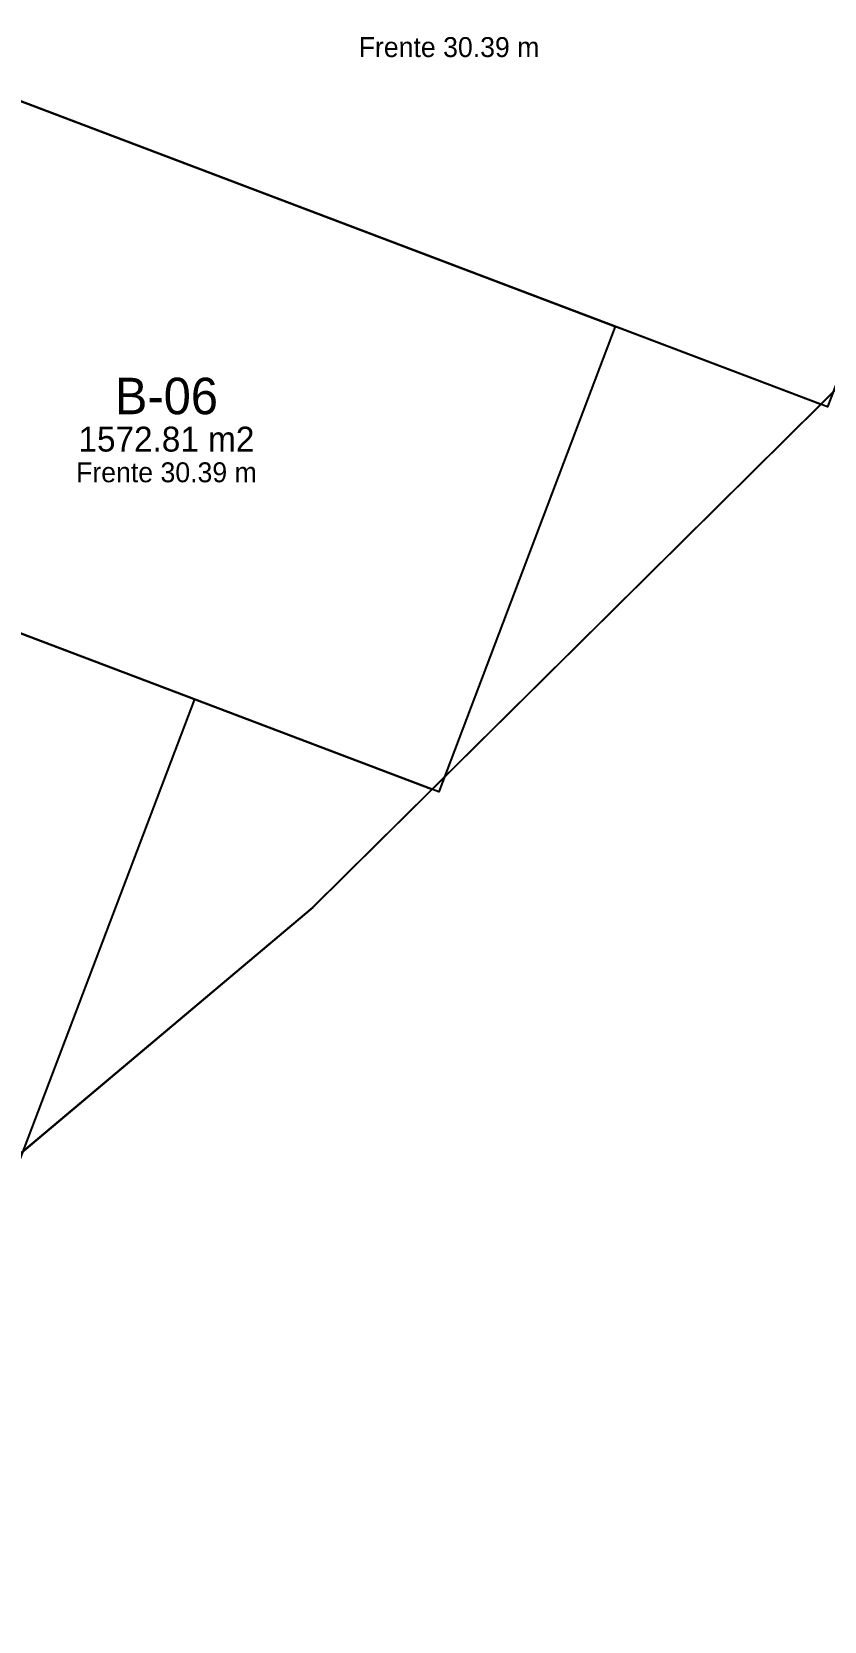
# Model space of a CAD drawing. Header units: metres. Extents: x 357856 to 358234, y 2285113 to 2285465.
# Drawn here: x 358120.9 to 358168.6, y 2285270.2 to 2285366.1 of the extents above; entities that cross this region are included whole.
import ezdxf
from ezdxf.enums import TextEntityAlignment as Align

# ---------------------------------------------------------------- set-up
doc = ezdxf.new("R2010")
doc.units = ezdxf.units.M
for name, color, linetype in [('BODEGA-HUELLA', 30, 'Continuous'), ('LOTES', 2, 'Continuous'), ('POLIGONO', 5, 'Continuous'), ('TEXTO', 7, 'Continuous')]:
    doc.layers.add(name, color=color, linetype=linetype)

msp = doc.modelspace()

# ---------------------------------------------------------------- linework, layer by layer
at = {"layer": 'BODEGA-HUELLA'}
for points in [[(358123.645, 2285392.655), (358179.459, 2285371.504), (358168.829, 2285343.451), (358113.014, 2285364.601), (358123.645, 2285392.655)], [(358113.014, 2285364.601), (358156.048, 2285348.294), (358145.417, 2285320.241), (358102.384, 2285336.548), (358113.014, 2285364.601)], [(358102.384, 2285336.548), (358130.7, 2285325.818), (358120.07, 2285297.764), (358091.753, 2285308.495), (358102.384, 2285336.548)]]:
    msp.add_lwpolyline(points, close=True, dxfattribs=at)
at = {"layer": 'LOTES'}
for points in [[(358113.024, 2285364.598), (358168.424, 2285343.604), (358168.424, 2285343.604), (358168.425, 2285343.604), (358168.426, 2285343.604), (358168.427, 2285343.604), (358168.428, 2285343.604), (358168.429, 2285343.604), (358168.43, 2285343.604), (358168.431, 2285343.604), (358168.432, 2285343.605), (358168.433, 2285343.605), (358168.433, 2285343.606), (358168.434, 2285343.606), (358191.83, 2285366.801)], [(358102.393, 2285336.544), (358145.012, 2285320.394), (358145.013, 2285320.394), (358145.014, 2285320.394), (358145.015, 2285320.393), (358145.016, 2285320.393), (358145.017, 2285320.393), (358145.018, 2285320.394), (358145.019, 2285320.394), (358145.02, 2285320.394), (358145.02, 2285320.395), (358145.021, 2285320.395), (358145.022, 2285320.396), (358145.023, 2285320.396), (358168.419, 2285343.591), (358168.419, 2285343.592), (358168.42, 2285343.593), (358168.42, 2285343.593), (358168.421, 2285343.594), (358168.421, 2285343.595), (358168.421, 2285343.596), (358168.421, 2285343.597), (358168.421, 2285343.598), (358168.421, 2285343.599), (358168.421, 2285343.6), (358168.421, 2285343.601), (358168.421, 2285343.602), (358168.42, 2285343.603), (358168.42, 2285343.604), (358168.419, 2285343.605), (358168.418, 2285343.605), (358168.418, 2285343.606), (358168.417, 2285343.607), (358168.416, 2285343.607), (358168.415, 2285343.607), (358113.024, 2285364.598)], [(358119.633, 2285297.935), (358137.836, 2285313.271), (358137.836, 2285313.271), (358137.836, 2285313.271), (358137.836, 2285313.272), (358145.007, 2285320.381), (358145.008, 2285320.382), (358145.008, 2285320.382), (358145.009, 2285320.383), (358145.009, 2285320.384), (358145.01, 2285320.385), (358145.01, 2285320.386), (358145.01, 2285320.387), (358145.01, 2285320.388), (358145.01, 2285320.389), (358145.01, 2285320.39), (358145.01, 2285320.391), (358145.009, 2285320.392), (358145.009, 2285320.393), (358145.008, 2285320.394), (358145.008, 2285320.394), (358145.007, 2285320.395), (358145.006, 2285320.396), (358145.005, 2285320.396), (358145.005, 2285320.397), (358145.004, 2285320.397), (358102.393, 2285336.544)]]:
    msp.add_lwpolyline(points, dxfattribs=at)
at = {"layer": 'POLIGONO'}
msp.add_lwpolyline([(358047, 2285277.867), (358117.571, 2285465.139), (358234.036, 2285439.152), (358207.334, 2285382.172), (358137.836, 2285313.271), (358090.153, 2285273.099), (358086.577, 2285270.953), (358082.524, 2285270.238), (358079.543, 2285270.596), (358047, 2285277.867)], close=True, dxfattribs=at)

# ---------------------------------------------------------------- texts
at = {"layer": 'TEXTO'}
for s, height, p in [('Frente 30.39 m', 1.2, (358146.039, 2285365.128)), ('B-06', 2.2, (358129.018, 2285344.096)), ('1572.81 m2', 1.5, (358129.018, 2285341.496)), ('Frente 30.39 m', 1.2, (358129.018, 2285339.496))]:
    msp.add_text(s, height=height, dxfattribs=at).set_placement(p, align=Align.MIDDLE_CENTER)

doc.saveas('drawing.dxf')
